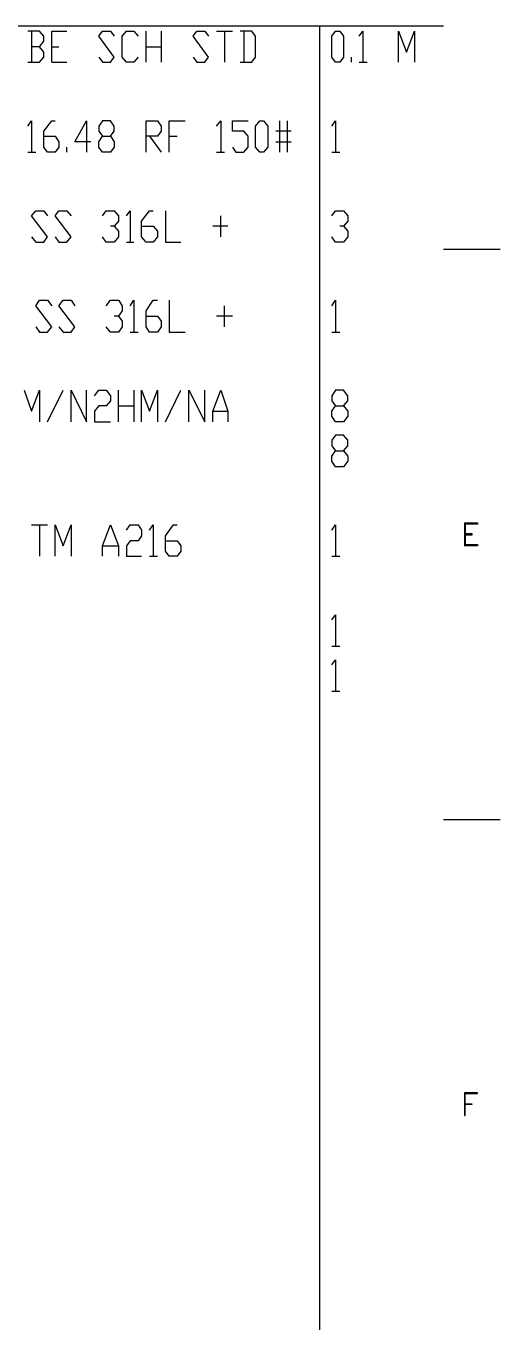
# Model space of a CAD drawing. Header units: millimetres. Extents: x 21 to 1147, y -811 to 126.
# Drawn here: x 1068.2 to 1146.6, y -596.6 to -382.1 of the extents above; entities that cross this region are included whole.
import ezdxf

# ---------------------------------------------------------------- set-up
doc = ezdxf.new("R2010")
doc.units = ezdxf.units.MM
doc.layers.add('EDITED_LINES', color=4, linetype='Continuous')

msp = doc.modelspace()

# ---------------------------------------------------------------- linework, layer by layer
at = {"layer": 'EDITED_LINES'}
for p, q in [((820.36, -382.12), (1137.28, -382.12)), ((1070.44, -382.96), (1068.52, -382.96)), ((1069.12, -382.96), (1069.12, -388.12)), ((1071.16, -383.8), (1070.44, -382.96)), ((1071.16, -384.64), (1071.16, -383.8)), ((1072.48, -388.12), (1072.48, -382.96)), ((1072.48, -382.96), (1075, -382.96)), ((1080.28, -383.8), (1080.88, -382.96)), ((1082.8, -387.28), (1080.28, -383.8)), ((1080.88, -382.96), (1082.2, -382.96)), ((1082.2, -382.96), (1082.8, -383.8)), ((1084.12, -383.8), (1084.84, -382.96)), ((1084.12, -387.28), (1084.12, -383.8)), ((1084.84, -382.96), (1086.04, -382.96)), ((1086.04, -382.96), (1086.76, -383.8)), ((1088.08, -388.12), (1088.08, -382.96)), ((1090.6, -382.96), (1090.6, -388.12)), ((1095.88, -383.8), (1096.48, -382.96)), ((1098.4, -387.28), (1095.88, -383.8)), ((1096.48, -382.96), (1097.8, -382.96)), ((1097.8, -382.96), (1098.4, -383.8)), ((1099.72, -382.96), (1102.36, -382.96)), ((1101.04, -382.96), (1101.04, -388.12)), ((1105.6, -382.96), (1103.68, -382.96)), ((1104.28, -382.96), (1104.28, -388.12)), ((1106.2, -383.8), (1105.6, -382.96)), ((1106.2, -387.28), (1106.2, -383.8)), ((1116.76, -382.12), (1116.76, -677.68)), ((1118.8, -383.8), (1119.4, -382.96)), ((1118.8, -387.28), (1118.8, -383.8)), ((1119.4, -382.96), (1120.12, -382.96)), ((1120.12, -382.96), (1120.72, -383.8)), ((1120.72, -383.8), (1120.72, -387.28)), ((1123.36, -383.8), (1123.96, -382.96)), ((1123.96, -382.96), (1123.96, -388.12)), ((1129.84, -388.12), (1129.84, -382.96)), ((1129.84, -382.96), (1131.16, -386.44)), ((1131.16, -386.44), (1132.48, -382.96)), ((1132.48, -382.96), (1132.48, -388.12)), ((1070.44, -385.6), (1069.12, -385.6)), ((1070.44, -385.6), (1071.16, -384.64)), ((1071.16, -386.44), (1070.44, -385.6)), ((1072.48, -385.6), (1073.68, -385.6)), ((1088.08, -385.6), (1090.6, -385.6)), ((1068.52, -388.12), (1070.44, -388.12)), ((1070.44, -388.12), (1071.16, -387.28)), ((1071.16, -387.28), (1071.16, -386.44)), ((1072.48, -388.12), (1075, -388.12)), ((1080.28, -387.28), (1080.88, -388.12)), ((1080.88, -388.12), (1082.2, -388.12)), ((1082.2, -388.12), (1082.8, -387.28)), ((1084.84, -388.12), (1084.12, -387.28)), ((1086.04, -388.12), (1084.84, -388.12)), ((1086.76, -387.28), (1086.04, -388.12)), ((1095.88, -387.28), (1096.48, -388.12)), ((1096.48, -388.12), (1097.8, -388.12)), ((1097.8, -388.12), (1098.4, -387.28)), ((1103.68, -388.12), (1105.6, -388.12)), ((1105.6, -388.12), (1106.2, -387.28)), ((1119.4, -388.12), (1118.8, -387.28)), ((1120.12, -388.12), (1119.4, -388.12)), ((1120.72, -387.28), (1120.12, -388.12)), ((1122.04, -388.12), (1122.04, -387.28)), ((1123.36, -388.12), (1124.68, -388.12)), ((1068.52, -398.68), (1069.12, -397.84)), ((1069.12, -397.84), (1069.12, -403)), ((1071.16, -399.52), (1072.48, -397.84)), ((1072.48, -397.84), (1073.08, -397.84)), ((1076.32, -401.32), (1078.24, -397.84)), ((1078.24, -397.84), (1078.24, -403)), ((1080.88, -397.84), (1080.28, -398.68)), ((1080.28, -398.68), (1080.28, -399.52)), ((1082.2, -397.84), (1080.88, -397.84)), ((1082.8, -398.68), (1082.2, -397.84)), ((1082.8, -399.52), (1082.8, -398.68)), ((1088.08, -403), (1088.08, -397.84)), ((1088.08, -397.84), (1090, -397.84)), ((1090, -397.84), (1090.6, -398.68)), ((1090.6, -398.68), (1090.6, -399.52)), ((1091.92, -403), (1091.92, -397.84)), ((1091.92, -397.84), (1094.56, -397.84)), ((1099.72, -398.68), (1100.44, -397.84)), ((1100.44, -397.84), (1100.44, -403)), ((1102.36, -399.52), (1102.36, -397.84)), ((1102.36, -397.84), (1105, -397.84)), ((1106.2, -398.68), (1106.92, -397.84)), ((1106.2, -402.16), (1106.2, -398.68)), ((1106.92, -397.84), (1107.52, -397.84)), ((1107.52, -397.84), (1108.24, -398.68)), ((1108.24, -398.68), (1108.24, -402.16)), ((1110.16, -397.84), (1110.16, -403)), ((1111.48, -403), (1111.48, -397.84)), ((1118.8, -398.68), (1119.4, -397.84)), ((1119.4, -397.84), (1119.4, -403)), ((1071.16, -402.16), (1071.16, -399.52)), ((1071.16, -400.36), (1073.08, -400.36)), ((1073.08, -400.36), (1073.68, -401.32)), ((1080.28, -399.52), (1080.88, -400.36)), ((1080.28, -401.32), (1080.88, -400.36)), ((1080.88, -400.36), (1082.2, -400.36)), ((1082.2, -400.36), (1082.8, -399.52)), ((1082.2, -400.36), (1082.8, -401.32)), ((1090, -400.36), (1088.08, -400.36)), ((1088.68, -400.36), (1090.6, -403)), ((1090.6, -399.52), (1090, -400.36)), ((1091.92, -400.36), (1093.24, -400.36)), ((1104.28, -399.52), (1102.36, -399.52)), ((1105, -400.36), (1104.28, -399.52)), ((1105, -402.16), (1105, -400.36)), ((1112.08, -399.52), (1109.56, -399.52)), ((1068.52, -403), (1069.84, -403)), ((1071.76, -403), (1071.16, -402.16)), ((1073.08, -403), (1071.76, -403)), ((1073.68, -402.16), (1073.08, -403)), ((1073.68, -401.32), (1073.68, -402.16)), ((1075, -403), (1075, -402.16)), ((1078.96, -401.32), (1076.32, -401.32)), ((1080.28, -402.16), (1080.28, -401.32)), ((1080.88, -403), (1080.28, -402.16)), ((1082.2, -403), (1080.88, -403)), ((1082.8, -402.16), (1082.2, -403)), ((1082.8, -401.32), (1082.8, -402.16)), ((1099.72, -403), (1101.04, -403)), ((1102.36, -402.16), (1102.96, -403)), ((1102.96, -403), (1104.28, -403)), ((1104.28, -403), (1105, -402.16)), ((1106.92, -403), (1106.2, -402.16)), ((1107.52, -403), (1106.92, -403)), ((1108.24, -402.16), (1107.52, -403)), ((1109.56, -401.32), (1112.08, -401.32)), ((1118.8, -403), (1120.12, -403)), ((1069.12, -413.56), (1069.84, -412.72)), ((1071.76, -417.04), (1069.12, -413.56)), ((1069.84, -412.72), (1071.16, -412.72)), ((1071.16, -412.72), (1071.76, -413.56)), ((1073.08, -413.56), (1073.68, -412.72)), ((1075.72, -417.04), (1073.08, -413.56)), ((1073.68, -412.72), (1075, -412.72)), ((1075, -412.72), (1075.72, -413.56)), ((1080.88, -413.56), (1081.48, -412.72)), ((1081.48, -412.72), (1082.8, -412.72)), ((1082.8, -412.72), (1083.52, -413.56)), ((1083.52, -413.56), (1083.52, -414.4)), ((1084.84, -413.56), (1085.44, -412.72)), ((1085.44, -412.72), (1085.44, -417.88)), ((1087.36, -414.4), (1088.68, -412.72)), ((1088.68, -412.72), (1089.28, -412.72)), ((1091.32, -412.72), (1091.32, -417.88)), ((1100.44, -417.04), (1100.44, -413.56)), ((1118.8, -413.56), (1119.4, -412.72)), ((1119.4, -412.72), (1120.72, -412.72)), ((1120.72, -412.72), (1121.44, -413.56)), ((1121.44, -413.56), (1121.44, -414.4)), ((1082.8, -415.24), (1082.2, -415.24)), ((1083.52, -414.4), (1082.8, -415.24)), ((1082.8, -415.24), (1083.52, -416.08)), ((1087.36, -417.04), (1087.36, -414.4)), ((1087.36, -415.24), (1089.28, -415.24)), ((1089.28, -415.24), (1090, -416.08)), ((1101.64, -415.24), (1099.12, -415.24)), ((1120.72, -415.24), (1120.12, -415.24)), ((1121.44, -414.4), (1120.72, -415.24)), ((1120.72, -415.24), (1121.44, -416.08)), ((1069.12, -417.04), (1069.84, -417.88)), ((1069.84, -417.88), (1071.16, -417.88)), ((1071.16, -417.88), (1071.76, -417.04)), ((1073.08, -417.04), (1073.68, -417.88)), ((1073.68, -417.88), (1075, -417.88)), ((1075, -417.88), (1075.72, -417.04)), ((1081.48, -417.88), (1080.88, -417.04)), ((1082.8, -417.88), (1081.48, -417.88)), ((1083.52, -417.04), (1082.8, -417.88)), ((1083.52, -416.08), (1083.52, -417.04)), ((1084.84, -417.88), (1086.04, -417.88)), ((1088.08, -417.88), (1087.36, -417.04)), ((1089.28, -417.88), (1088.08, -417.88)), ((1090, -417.04), (1089.28, -417.88)), ((1090, -416.08), (1090, -417.04)), ((1091.32, -417.88), (1093.84, -417.88)), ((1119.4, -417.88), (1118.8, -417.04)), ((1120.72, -417.88), (1119.4, -417.88)), ((1121.44, -417.04), (1120.72, -417.88)), ((1121.44, -416.08), (1121.44, -417.04)), ((1137.28, -419.08), (1146.64, -419.08)), ((1069.84, -428.44), (1070.44, -427.48)), ((1072.48, -431.92), (1069.84, -428.44)), ((1070.44, -427.48), (1071.76, -427.48)), ((1071.76, -427.48), (1072.48, -428.44)), ((1073.68, -428.44), (1074.4, -427.48)), ((1076.32, -431.92), (1073.68, -428.44)), ((1074.4, -427.48), (1075.72, -427.48)), ((1075.72, -427.48), (1076.32, -428.44)), ((1081.48, -428.44), (1082.2, -427.48)), ((1082.2, -427.48), (1083.52, -427.48)), ((1083.52, -427.48), (1084.12, -428.44)), ((1084.12, -428.44), (1084.12, -429.28)), ((1085.44, -428.44), (1086.04, -427.48)), ((1086.04, -427.48), (1086.04, -432.76)), ((1088.08, -429.28), (1089.28, -427.48)), ((1089.28, -427.48), (1090, -427.48)), ((1091.92, -427.48), (1091.92, -432.76)), ((1101.04, -431.92), (1101.04, -428.44)), ((1118.8, -428.44), (1119.4, -427.48)), ((1119.4, -427.48), (1119.4, -432.76)), ((1083.52, -430.12), (1082.8, -430.12)), ((1084.12, -429.28), (1083.52, -430.12)), ((1083.52, -430.12), (1084.12, -430.96)), ((1084.12, -430.96), (1084.12, -431.92)), ((1088.08, -431.92), (1088.08, -429.28)), ((1088.08, -430.12), (1090, -430.12)), ((1090, -430.12), (1090.6, -430.96)), ((1090.6, -430.96), (1090.6, -431.92)), ((1102.36, -430.12), (1099.72, -430.12)), ((1069.84, -431.92), (1070.44, -432.76)), ((1070.44, -432.76), (1071.76, -432.76)), ((1071.76, -432.76), (1072.48, -431.92)), ((1073.68, -431.92), (1074.4, -432.76)), ((1074.4, -432.76), (1075.72, -432.76)), ((1075.72, -432.76), (1076.32, -431.92)), ((1082.2, -432.76), (1081.48, -431.92)), ((1083.52, -432.76), (1082.2, -432.76)), ((1084.12, -431.92), (1083.52, -432.76)), ((1085.44, -432.76), (1086.76, -432.76)), ((1088.68, -432.76), (1088.08, -431.92)), ((1090, -432.76), (1088.68, -432.76)), ((1090.6, -431.92), (1090, -432.76)), ((1091.92, -432.76), (1094.56, -432.76)), ((1118.8, -432.76), (1120.12, -432.76)), ((1067.92, -442.36), (1069.12, -445.84)), ((1069.12, -445.84), (1070.44, -442.36)), ((1070.44, -442.36), (1070.44, -447.64)), ((1071.76, -447.64), (1074.4, -442.36)), ((1075.72, -447.64), (1075.72, -442.36)), ((1075.72, -442.36), (1078.24, -447.64)), ((1078.24, -447.64), (1078.24, -442.36)), ((1079.56, -443.32), (1080.28, -442.36)), ((1080.28, -442.36), (1081.48, -442.36)), ((1081.48, -442.36), (1082.2, -443.32)), ((1082.2, -443.32), (1082.2, -444.16)), ((1083.52, -447.64), (1083.52, -442.36)), ((1086.04, -442.36), (1086.04, -447.64)), ((1087.36, -447.64), (1087.36, -442.36)), ((1087.36, -442.36), (1088.68, -445.84)), ((1088.68, -445.84), (1090, -442.36)), ((1090, -442.36), (1090, -447.64)), ((1091.32, -447.64), (1093.84, -442.36)), ((1095.16, -447.64), (1095.16, -442.36)), ((1095.16, -442.36), (1097.8, -447.64)), ((1097.8, -447.64), (1097.8, -442.36)), ((1099.12, -445.84), (1100.44, -442.36)), ((1100.44, -442.36), (1101.64, -445.84)), ((1119.4, -442.36), (1118.8, -443.32)), ((1118.8, -443.32), (1118.8, -444.16)), ((1120.72, -442.36), (1119.4, -442.36)), ((1121.44, -443.32), (1120.72, -442.36)), ((1121.44, -444.16), (1121.44, -443.32)), ((1080.28, -445), (1079.56, -445.84)), ((1079.56, -445.84), (1079.56, -447.64)), ((1081.48, -445), (1080.28, -445)), ((1082.2, -444.16), (1081.48, -445)), ((1083.52, -445), (1086.04, -445)), ((1099.12, -447.64), (1099.12, -445.84)), ((1099.12, -445.84), (1101.64, -445.84)), ((1101.64, -445.84), (1101.64, -447.64)), ((1118.8, -444.16), (1119.4, -445)), ((1118.8, -445.84), (1119.4, -445)), ((1118.8, -446.68), (1118.8, -445.84)), ((1119.4, -445), (1120.72, -445)), ((1120.72, -445), (1121.44, -444.16)), ((1120.72, -445), (1121.44, -445.84)), ((1121.44, -445.84), (1121.44, -446.68)), ((1079.56, -447.64), (1082.2, -447.64)), ((1119.4, -447.64), (1118.8, -446.68)), ((1120.72, -447.64), (1119.4, -447.64)), ((1121.44, -446.68), (1120.72, -447.64)), ((1119.4, -449.8), (1118.8, -450.64)), ((1120.72, -449.8), (1119.4, -449.8)), ((1121.44, -450.64), (1120.72, -449.8)), ((1118.8, -450.64), (1118.8, -451.6)), ((1118.8, -451.6), (1119.4, -452.44)), ((1118.8, -453.28), (1119.4, -452.44)), ((1119.4, -452.44), (1120.72, -452.44)), ((1120.72, -452.44), (1121.44, -451.6)), ((1120.72, -452.44), (1121.44, -453.28)), ((1121.44, -451.6), (1121.44, -450.64)), ((1118.8, -454.12), (1118.8, -453.28)), ((1119.4, -455.08), (1118.8, -454.12)), ((1121.44, -454.12), (1120.72, -455.08)), ((1121.44, -453.28), (1121.44, -454.12)), ((1120.72, -455.08), (1119.4, -455.08)), ((1069.12, -464.68), (1071.76, -464.68)), ((1070.44, -464.68), (1070.44, -469.84)), ((1073.08, -469.84), (1073.08, -464.68)), ((1073.08, -464.68), (1074.4, -468.16)), ((1074.4, -468.16), (1075.72, -464.68)), ((1075.72, -464.68), (1075.72, -469.84)), ((1080.88, -468.16), (1082.2, -464.68)), ((1082.2, -464.68), (1083.52, -468.16)), ((1084.84, -465.52), (1085.44, -464.68)), ((1085.44, -464.68), (1086.76, -464.68)), ((1086.76, -464.68), (1087.36, -465.52)), ((1088.68, -465.52), (1089.28, -464.68)), ((1089.28, -464.68), (1089.28, -469.84)), ((1091.32, -466.48), (1092.64, -464.68)), ((1092.64, -464.68), (1093.24, -464.68)), ((1118.8, -465.52), (1119.4, -464.68)), ((1119.4, -464.68), (1119.4, -469.84)), ((1140.76, -464.32), (1140.76, -468.16)), ((1140.76, -464.32), (1142.92, -464.32)), ((1140.88, -464.56), (1140.88, -467.92)), ((1142.92, -464.56), (1140.88, -464.56)), ((1142.92, -464.32), (1142.92, -464.56)), ((1085.44, -467.32), (1084.84, -468.16)), ((1086.76, -467.32), (1085.44, -467.32)), ((1087.36, -466.48), (1086.76, -467.32)), ((1087.36, -465.52), (1087.36, -466.48)), ((1091.32, -469), (1091.32, -466.48)), ((1091.32, -467.32), (1093.24, -467.32)), ((1093.24, -467.32), (1093.84, -468.16)), ((1140.88, -466.12), (1141.96, -466.12)), ((1141.96, -466.36), (1140.88, -466.36)), ((1141.96, -466.12), (1141.96, -466.36)), ((1080.88, -469.84), (1080.88, -468.16)), ((1080.88, -468.16), (1083.52, -468.16)), ((1083.52, -468.16), (1083.52, -469.84)), ((1084.84, -468.16), (1084.84, -469.84)), ((1091.92, -469.84), (1091.32, -469)), ((1093.84, -469), (1093.24, -469.84)), ((1093.84, -468.16), (1093.84, -469)), ((1142.92, -468.16), (1140.76, -468.16)), ((1140.88, -467.92), (1142.92, -467.92)), ((1142.92, -467.92), (1142.92, -468.16)), ((1084.84, -469.84), (1087.36, -469.84)), ((1088.68, -469.84), (1090, -469.84)), ((1093.24, -469.84), (1091.92, -469.84)), ((1118.8, -469.84), (1120.12, -469.84)), ((1118.8, -480.4), (1119.4, -479.56)), ((1119.4, -479.56), (1119.4, -484.72)), ((1118.8, -484.72), (1120.12, -484.72)), ((1118.8, -487.84), (1119.4, -487)), ((1119.4, -487), (1119.4, -492.16)), ((1118.8, -492.16), (1120.12, -492.16)), ((1137.28, -513.4), (1146.64, -513.4)), ((1142.92, -558.64), (1140.76, -558.64)), ((1140.76, -558.64), (1140.76, -562.36)), ((1140.88, -562.36), (1140.88, -558.76)), ((1140.88, -558.76), (1142.92, -558.76)), ((1142.92, -558.76), (1142.92, -558.64)), ((1140.88, -560.44), (1141.96, -560.44)), ((1141.96, -560.56), (1140.88, -560.56)), ((1141.96, -560.44), (1141.96, -560.56)), ((1140.76, -562.36), (1140.88, -562.36))]:
    msp.add_line(p, q, dxfattribs=at)

doc.saveas('drawing.dxf')
